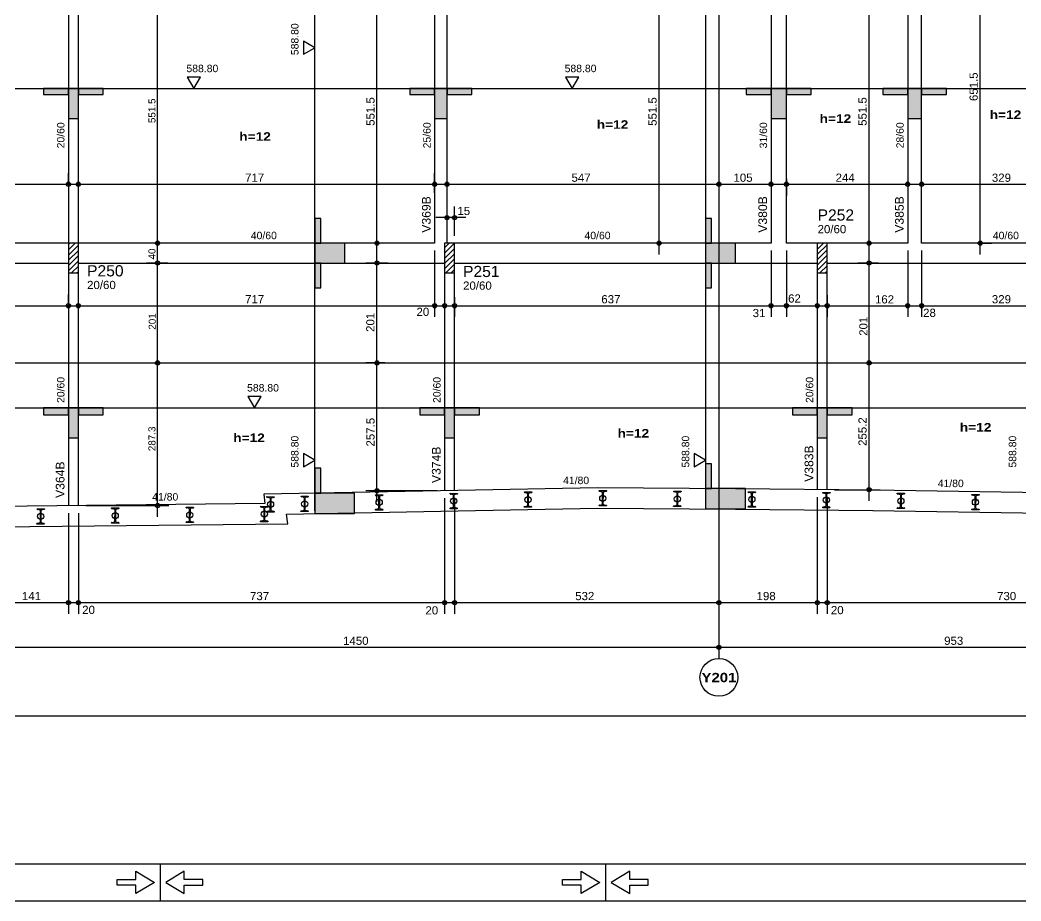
# Model space of a CAD drawing. Extents: x 0 to 13080, y 0 to 6750.
# Drawn here: x 2189 to 4204, y 0 to 1773 of the extents above; entities that cross this region are included whole.
import ezdxf

# ---------------------------------------------------------------- set-up
doc = ezdxf.new("R2010")
doc.units = 0
doc.header["$MEASUREMENT"] = 0
doc.linetypes.add('ESTILO_TQS_0007', pattern=[2.1, 1.5, -0.2, 0.2, -0.2])
for name, color, linetype in [('MTH-179', 1, 'CONTINUOUS'), ('MTH-202', 1, 'CONTINUOUS'), ('MTH-224', 4, 'CONTINUOUS'), ('MTH-230', 1, 'CONTINUOUS'), ('MTH-231', 1, 'CONTINUOUS'), ('MTH-COTAS7', 31, 'CONTINUOUS'), ('MTH-DIM-PILAR', 3, 'CONTINUOUS'), ('MTH-DIM-VIGA', 3, 'CONTINUOUS'), ('MTH-EIXO-214', 4, 'CONTINUOUS'), ('MTH-FACE-VIGA', 7, 'CONTINUOUS'), ('MTH-HACHURA-PILAR', 1, 'CONTINUOUS'), ('MTH-LINHA-CORTE', 5, 'CONTINUOUS'), ('MTH-LINHA-SEÇÃO', 16, 'CONTINUOUS'), ('MTH-MARGEM', 5, 'CONTINUOUS'), ('MTH-PILAR-MORRE', 5, 'CONTINUOUS'), ('MTH-SIMB_COTA', 3, 'CONTINUOUS'), ('MTH-SOMBRA21', 150, 'CONTINUOUS'), ('MTH-TIT1-VIGA', 5, 'CONTINUOUS'), ('MTH-TXT', 4, 'CONTINUOUS'), ('MTH-TXT-NEGRITO', 5, 'CONTINUOUS')]:
    doc.layers.add(name, color=color, linetype=linetype)
doc.styles.add('TQS_ARIAL', font='arial.ttf')
doc.styles.add('TQS_ARIAL_BLACK', font='ariblk.ttf')

msp = doc.modelspace()

# ---------------------------------------------------------------- linework, layer by layer
at = {"layer": 'MTH-179', "linetype": 'Continuous'}
for p, q in [((2471.25, 75), (2471.25, 0)), ((3367.5, 75), (3367.5, 0)), ((0, 0), (13080, 0))]:
    msp.add_line(p, q, dxfattribs=at)
for points in [[(2459.998901, 37.5), (2422.498901, 15), (2422.498901, 31.875), (2384.998901, 31.875), (2384.998901, 43.125), (2422.498901, 43.125), (2422.498901, 60), (2459.998901, 37.5)], [(2482.498901, 37.5), (2519.998901, 15), (2519.998901, 31.875), (2557.498901, 31.875), (2557.498901, 43.125), (2519.998901, 43.125), (2519.998901, 60), (2482.498901, 37.5)], [(3356.248901, 37.5), (3318.748901, 15), (3318.748901, 31.875), (3281.248901, 31.875), (3281.248901, 43.125), (3318.748901, 43.125), (3318.748901, 60), (3356.248901, 37.5)], [(3378.748901, 37.5), (3416.248901, 15), (3416.248901, 31.875), (3453.748901, 31.875), (3453.748901, 43.125), (3416.248901, 43.125), (3416.248901, 60), (3378.748901, 37.5)]]:
    msp.add_lwpolyline(points, dxfattribs=at)
at = {"layer": 'MTH-224', "linetype": 'Continuous'}
for points in [[(2759.816299, 1704.515925), (2782.764004, 1717.76543), (2759.816299, 1731.013617), (2759.816299, 1704.515925)], [(2526.003909, 1658.422405), (2539.253414, 1635.4747), (2552.501601, 1658.422405), (2526.003909, 1658.422405)], [(3287.119979, 1658.422405), (3300.369484, 1635.4747), (3313.617671, 1658.422405), (3287.119979, 1658.422405)], [(2648.014511, 1015.531695), (2661.264016, 992.58399), (2674.512202, 1015.531695), (2648.014511, 1015.531695)], [(2759.816299, 874.277653), (2782.764004, 887.527158), (2759.816299, 900.775344), (2759.816299, 874.277653)], [(3546.146077, 874.277653), (3569.093782, 887.527158), (3546.146077, 900.775344), (3546.146077, 874.277653)]]:
    msp.add_lwpolyline(points, dxfattribs=at)
at = {"layer": 'MTH-230', "linetype": 'Continuous'}
msp.add_circle((3595.777243, 450.1738), 38, dxfattribs=at)
at = {"layer": 'MTH-231', "linetype": 'Continuous'}
for p, q in [((3354.896793, 825.395413), (3354.902248, 826.330481)), ((3354.902248, 826.330481), (3369.583598, 826.244824)), ((3369.583598, 826.244824), (3369.578143, 825.309756)), ((2686.295509, 813.054213), (2686.300964, 813.989281)), ((2686.300964, 813.989281), (2700.982314, 813.903624)), ((2692.5373, 810.943055), (2686.889953, 812.296006)), ((2692.9948, 786.712853), (2693.131744, 810.184847)), ((2694.107608, 810.179154), (2693.970671, 786.708585)), ((2700.373608, 812.217337), (2694.710859, 810.930373)), ((2700.982314, 813.903624), (2700.976859, 812.968556)), ((2754.811207, 814.062619), (2754.816662, 814.997687)), ((2754.816662, 814.997687), (2769.498012, 814.91203)), ((2761.052998, 811.951461), (2755.405651, 813.304412)), ((2761.510498, 787.721259), (2761.647442, 811.193253)), ((2762.623306, 811.18756), (2762.486369, 787.716991)), ((2768.889306, 813.225743), (2763.226557, 811.938779)), ((2769.498012, 814.91203), (2769.492557, 813.976962)), ((2904.852304, 816.970291), (2904.857759, 817.905359)), ((2904.857759, 817.905359), (2919.539109, 817.819702)), ((2911.094095, 814.859133), (2905.446748, 816.212084)), ((2911.551595, 790.628931), (2911.688539, 814.100925)), ((2912.664403, 814.095232), (2912.527466, 790.624663)), ((2918.930403, 816.133415), (2913.267654, 814.846451)), ((2919.539109, 817.819702), (2919.533654, 816.884634)), ((3054.859841, 819.743955), (3054.865296, 820.679023)), ((3054.865296, 820.679023), (3069.546646, 820.593366)), ((3061.101632, 817.632797), (3055.454285, 818.985748)), ((3061.559132, 793.402595), (3061.696076, 816.874589)), ((3062.67194, 816.868896), (3062.535003, 793.398327)), ((3068.93794, 818.907079), (3063.275191, 817.620115)), ((3069.546646, 820.593366), (3069.541191, 819.658298)), ((3204.407455, 822.704629), (3204.41291, 823.639697)), ((3204.41291, 823.639697), (3219.09426, 823.55404)), ((3210.649246, 820.593471), (3205.001899, 821.946422)), ((3211.106746, 796.363269), (3211.24369, 819.835263)), ((3212.219554, 819.82957), (3212.082617, 796.359001)), ((3218.485554, 821.867753), (3212.822805, 820.580789)), ((3219.09426, 823.55404), (3219.088805, 822.618972)), ((3361.138584, 823.284255), (3355.491237, 824.637206)), ((3361.596084, 799.054053), (3361.733028, 822.526047)), ((3362.708892, 822.520354), (3362.571955, 799.049785)), ((3368.974892, 824.558537), (3363.312143, 823.271573)), ((3504.892117, 824.146301), (3504.897572, 825.081369)), ((3504.897572, 825.081369), (3519.578922, 824.995712)), ((3511.133908, 822.035143), (3505.486561, 823.388094)), ((3511.591408, 797.804941), (3511.728352, 821.276935)), ((3512.704216, 821.271242), (3512.567279, 797.800673)), ((3518.970216, 823.309425), (3513.307467, 822.022461)), ((3519.578922, 824.995712), (3519.573467, 824.060644)), ((3654.887441, 822.89719), (3654.892896, 823.832258)), ((3654.892896, 823.832258), (3669.574246, 823.746601)), ((3661.129232, 820.786032), (3655.481885, 822.138983)), ((3661.586732, 796.55583), (3661.723676, 820.027824)), ((3662.69954, 820.022131), (3662.562603, 796.551562)), ((3668.96554, 822.060314), (3663.302791, 820.77335)), ((3669.574246, 823.746601), (3669.568791, 822.811533)), ((3804.882765, 821.648079), (3804.88822, 822.583147)), ((3804.88822, 822.583147), (3819.56957, 822.49749)), ((3811.124556, 819.536921), (3805.477209, 820.889872)), ((3811.582056, 795.306719), (3811.719, 818.778713)), ((3812.694864, 818.77302), (3812.557927, 795.302451)), ((3818.960864, 820.811203), (3813.298115, 819.524239)), ((3819.56957, 822.49749), (3819.564115, 821.562422)), ((3954.875525, 819.947673), (3954.88098, 820.882741)), ((3954.88098, 820.882741), (3969.56233, 820.797084)), ((3961.117316, 817.836515), (3955.469969, 819.189466)), ((3961.574816, 793.606313), (3961.71176, 817.078307)), ((3962.687624, 817.072614), (3962.550687, 793.602045)), ((3968.953624, 819.110797), (3963.290875, 817.823833)), ((3969.56233, 820.797084), (3969.556875, 819.862016)), ((4104.863974, 817.488521), (4104.869429, 818.423589)), ((4104.869429, 818.423589), (4119.550779, 818.337932)), ((4111.105765, 815.377363), (4105.458418, 816.730314)), ((4111.563265, 791.147161), (4111.700209, 814.619155)), ((4112.676073, 814.613462), (4112.539136, 791.142893)), ((4118.942073, 816.651645), (4113.279324, 815.364681)), ((4119.550779, 818.337932), (4119.545324, 817.402864)), ((2223.638683, 788.794902), (2223.644138, 789.72997)), ((2223.644138, 789.72997), (2238.325488, 789.644313)), ((2229.880474, 786.683744), (2224.233127, 788.036695)), ((2230.337974, 762.453542), (2230.474918, 785.925536)), ((2231.450782, 785.919843), (2231.313845, 762.449274)), ((2237.716782, 787.958026), (2232.054033, 786.671062)), ((2238.325488, 789.644313), (2238.320033, 788.709245)), ((2373.663012, 790.361497), (2373.668467, 791.296565)), ((2373.668467, 791.296565), (2388.349817, 791.210908)), ((2379.904803, 788.250339), (2374.257456, 789.60329)), ((2380.362303, 764.020137), (2380.499247, 787.492131)), ((2381.475111, 787.486438), (2381.338174, 764.015869)), ((2387.741111, 789.524621), (2382.078362, 788.237657)), ((2388.349817, 791.210908), (2388.344362, 790.27584)), ((2523.659806, 791.928227), (2523.665261, 792.863295)), ((2523.665261, 792.863295), (2538.346611, 792.777638)), ((2529.901597, 789.817069), (2524.25425, 791.17002)), ((2530.359097, 765.586867), (2530.496041, 789.058861)), ((2531.471905, 789.053168), (2531.334968, 765.582599)), ((2537.737905, 791.091351), (2532.075156, 789.804387)), ((2538.346611, 792.777638), (2538.341156, 791.84257)), ((2673.735726, 793.615339), (2673.741181, 794.550407)), ((2673.741181, 794.550407), (2688.422531, 794.46475)), ((2679.977517, 791.504181), (2674.33017, 792.857132)), ((2680.435017, 767.273979), (2680.571961, 790.745973)), ((2681.547825, 790.74028), (2681.410888, 767.269711)), ((2687.813825, 792.778463), (2682.151076, 791.491499)), ((2686.728808, 784.676096), (2692.391557, 785.96306)), ((2688.422531, 794.46475), (2688.417076, 793.529682)), ((2694.565116, 785.950378), (2700.212462, 784.597427)), ((2755.244506, 785.684502), (2760.907255, 786.971466)), ((2763.080814, 786.958784), (2768.72816, 785.605833)), ((2904.676896, 786.905887), (2904.682352, 787.840955)), ((2919.358246, 786.82023), (2904.676896, 786.905887)), ((2905.285603, 788.592174), (2910.948352, 789.879138)), ((2913.121911, 789.866456), (2918.769257, 788.513505)), ((2919.363702, 787.755298), (2919.358246, 786.82023)), ((3054.684433, 789.679551), (3054.689889, 790.614619)), ((3069.365783, 789.593894), (3054.684433, 789.679551)), ((3055.29314, 791.365838), (3060.955889, 792.652802)), ((3063.129448, 792.64012), (3068.776794, 791.287169)), ((3069.371239, 790.528962), (3069.365783, 789.593894)), ((3204.232047, 792.640225), (3204.237503, 793.575293)), ((3218.913397, 792.554568), (3204.232047, 792.640225)), ((3204.840754, 794.326512), (3210.503503, 795.613476)), ((3212.677062, 795.600794), (3218.324408, 794.247843)), ((3218.918853, 793.489636), (3218.913397, 792.554568)), ((3354.721385, 795.331009), (3354.726841, 796.266077)), ((3369.402735, 795.245352), (3354.721385, 795.331009)), ((3355.330092, 797.017296), (3360.992841, 798.30426)), ((3363.1664, 798.291578), (3368.813746, 796.938627)), ((3369.408191, 796.18042), (3369.402735, 795.245352)), ((3504.716709, 794.081897), (3504.722165, 795.016965)), ((3519.398059, 793.99624), (3504.716709, 794.081897)), ((3505.325416, 795.768184), (3510.988165, 797.055148)), ((3513.161724, 797.042466), (3518.80907, 795.689515)), ((3519.403515, 794.931308), (3519.398059, 793.99624)), ((3654.712033, 792.832786), (3654.717489, 793.767854)), ((3669.393383, 792.747129), (3654.712033, 792.832786)), ((3655.32074, 794.519073), (3660.983489, 795.806037)), ((3663.157048, 795.793355), (3668.804394, 794.440404)), ((3669.398839, 793.682197), (3669.393383, 792.747129)), ((3804.707357, 791.583675), (3804.712813, 792.518743)), ((3819.388707, 791.498018), (3804.707357, 791.583675)), ((3805.316064, 793.269962), (3810.978813, 794.556926)), ((3813.152372, 794.544244), (3818.799718, 793.191293)), ((3819.394163, 792.433086), (3819.388707, 791.498018)), ((3954.700117, 789.883269), (3954.705573, 790.818337)), ((3969.381467, 789.797612), (3954.700117, 789.883269)), ((3955.308824, 791.569556), (3960.971573, 792.85652)), ((3963.145132, 792.843838), (3968.792478, 791.490887)), ((3969.386923, 790.73268), (3969.381467, 789.797612)), ((4104.688566, 787.424117), (4104.694022, 788.359185)), ((4119.369916, 787.33846), (4104.688566, 787.424117)), ((4105.297273, 789.110404), (4110.960022, 790.397368)), ((4113.133581, 790.384686), (4118.780927, 789.031735)), ((4119.375372, 788.273528), (4119.369916, 787.33846)), ((2674.169025, 765.237222), (2679.831774, 766.524186)), ((2682.005333, 766.511504), (2687.652679, 765.158553)), ((2686.120101, 782.989809), (2686.125557, 783.924877)), ((2700.801451, 782.904152), (2686.120101, 782.989809)), ((2700.806907, 783.83922), (2700.801451, 782.904152)), ((2754.635799, 783.998215), (2754.641255, 784.933283)), ((2769.317149, 783.912558), (2754.635799, 783.998215)), ((2769.322605, 784.847626), (2769.317149, 783.912558)), ((2223.463275, 758.730498), (2223.468731, 759.665566)), ((2238.144625, 758.644841), (2223.463275, 758.730498)), ((2224.071982, 760.416785), (2229.734731, 761.703749)), ((2231.90829, 761.691067), (2237.555636, 760.338116)), ((2238.150081, 759.579909), (2238.144625, 758.644841)), ((2373.487604, 760.297093), (2373.49306, 761.232161)), ((2388.168954, 760.211436), (2373.487604, 760.297093)), ((2374.096311, 761.98338), (2379.75906, 763.270344)), ((2381.932619, 763.257662), (2387.579965, 761.904711)), ((2388.17441, 761.146504), (2388.168954, 760.211436)), ((2523.484398, 761.863823), (2523.489854, 762.798891)), ((2538.165748, 761.778166), (2523.484398, 761.863823)), ((2524.093105, 763.55011), (2529.755854, 764.837074)), ((2531.929413, 764.824392), (2537.576759, 763.471441)), ((2538.171204, 762.713234), (2538.165748, 761.778166)), ((2673.560318, 763.550935), (2673.565774, 764.486003)), ((2688.241668, 763.465278), (2673.560318, 763.550935)), ((2688.247124, 764.400346), (2688.241668, 763.465278))]:
    msp.add_line(p, q, dxfattribs=at)
for centre in [(2912.108003, 802.362794), (3062.11554, 805.136458), (3211.663154, 808.097132), (3362.152492, 810.787916), (3512.147816, 809.538804), (3662.14314, 808.289693), (3812.138464, 807.040582), (3962.131224, 805.340176), (4112.119673, 802.881024), (2693.551208, 798.446716), (2762.066906, 799.455122), (2230.894382, 774.187405), (2380.918711, 775.754), (2530.915505, 777.32073), (2680.991425, 779.007842)]:
    msp.add_circle(centre, 6.2, dxfattribs=at)
for centre, radius, start, end in [((2687.070518, 813.0497), 0.775021, 179.666352, 256.527493), ((2692.356736, 810.18936), 0.775021, 359.666352, 76.527493), ((2694.882617, 810.174624), 0.775021, 102.803943, 179.665084), ((2700.201851, 812.973087), 0.775021, 282.803943, 359.665084), ((2755.586216, 814.058106), 0.775021, 179.666352, 256.527493), ((2760.872434, 811.197766), 0.775021, 359.666352, 76.527493), ((2763.398315, 811.18303), 0.775021, 102.803943, 179.665084), ((2768.717549, 813.981493), 0.775021, 282.803943, 359.665084), ((2905.627313, 816.965778), 0.775021, 179.666352, 256.527493), ((2910.913531, 814.105438), 0.775021, 359.666352, 76.527493), ((2913.439412, 814.090702), 0.775021, 102.803943, 179.665084), ((2918.758646, 816.889165), 0.775021, 282.803943, 359.665084), ((3055.63485, 819.739442), 0.775021, 179.666352, 256.527493), ((3060.921068, 816.879102), 0.775021, 359.666352, 76.527493), ((3063.446949, 816.864366), 0.775021, 102.803943, 179.665084), ((3068.766183, 819.662829), 0.775021, 282.803943, 359.665084), ((3205.182464, 822.700116), 0.775021, 179.666352, 256.527493), ((3210.468682, 819.839776), 0.775021, 359.666352, 76.527493), ((3212.994563, 819.82504), 0.775021, 102.803943, 179.665084), ((3218.313797, 822.623503), 0.775021, 282.803943, 359.665084), ((3355.671802, 825.3909), 0.775021, 179.666352, 256.527493), ((3360.95802, 822.53056), 0.775021, 359.666352, 76.527493), ((3363.483901, 822.515824), 0.775021, 102.803943, 179.665084), ((3368.803135, 825.314287), 0.775021, 282.803943, 359.665084), ((3505.667126, 824.141788), 0.775021, 179.666352, 256.527493), ((3510.953344, 821.281448), 0.775021, 359.666352, 76.527493), ((3513.479225, 821.266712), 0.775021, 102.803943, 179.665084), ((3518.798459, 824.065175), 0.775021, 282.803943, 359.665084), ((3655.66245, 822.892677), 0.775021, 179.666352, 256.527493), ((3660.948668, 820.032337), 0.775021, 359.666352, 76.527493), ((3663.474549, 820.017601), 0.775021, 102.803943, 179.665084), ((3668.793783, 822.816064), 0.775021, 282.803943, 359.665084), ((3805.657774, 821.643566), 0.775021, 179.666352, 256.527493), ((3810.943992, 818.783226), 0.775021, 359.666352, 76.527493), ((3813.469873, 818.76849), 0.775021, 102.803943, 179.665084), ((3818.789107, 821.566953), 0.775021, 282.803943, 359.665084), ((3955.650534, 819.94316), 0.775021, 179.666352, 256.527493), ((3960.936752, 817.08282), 0.775021, 359.666352, 76.527493), ((3963.462633, 817.068084), 0.775021, 102.803943, 179.665084), ((3968.781867, 819.866547), 0.775021, 282.803943, 359.665084), ((4105.638983, 817.484008), 0.775021, 179.666352, 256.527493), ((4110.925201, 814.623668), 0.775021, 359.666352, 76.527493), ((4113.451082, 814.608932), 0.775021, 102.803943, 179.665084), ((4118.770316, 817.407395), 0.775021, 282.803943, 359.665084), ((2224.413692, 788.790389), 0.775021, 179.666352, 256.527493), ((2229.69991, 785.930049), 0.775021, 359.666352, 76.527493), ((2232.225791, 785.915313), 0.775021, 102.803943, 179.665084), ((2237.545025, 788.713776), 0.775021, 282.803943, 359.665084), ((2374.438021, 790.356984), 0.775021, 179.666352, 256.527493), ((2379.724239, 787.496644), 0.775021, 359.666352, 76.527493), ((2382.25012, 787.481908), 0.775021, 102.803943, 179.665084), ((2387.569354, 790.280371), 0.775021, 282.803943, 359.665084), ((2524.434815, 791.923714), 0.775021, 179.666352, 256.527493), ((2529.721033, 789.063374), 0.775021, 359.666352, 76.527493), ((2532.246914, 789.048638), 0.775021, 102.803943, 179.665084), ((2537.566148, 791.847101), 0.775021, 282.803943, 359.665084), ((2674.510735, 793.610826), 0.775021, 179.666352, 256.527493), ((2679.796953, 790.750486), 0.775021, 359.666352, 76.527493), ((2682.322834, 790.73575), 0.775021, 102.803943, 179.665084), ((2687.642068, 793.534213), 0.775021, 282.803943, 359.665084), ((2692.219798, 786.718813), 0.775025, 282.804082, 359.770246), ((2694.74568, 786.704072), 0.775021, 179.666352, 256.527493), ((2755.416264, 784.928752), 0.775021, 102.803943, 179.665084), ((2760.735496, 787.727219), 0.775025, 282.804082, 359.770246), ((2763.261378, 787.712478), 0.775021, 179.666352, 256.527493), ((2905.457361, 787.836424), 0.775021, 102.803943, 179.665084), ((2910.776593, 790.634891), 0.775025, 282.804082, 359.770246), ((2913.302475, 790.62015), 0.775021, 179.666352, 256.527493), ((2918.588694, 787.759811), 0.775021, 359.666352, 76.527493), ((3055.464898, 790.610088), 0.775021, 102.803943, 179.665084), ((3060.78413, 793.408555), 0.775025, 282.804082, 359.770246), ((3063.310012, 793.393814), 0.775021, 179.666352, 256.527493), ((3068.596231, 790.533475), 0.775021, 359.666352, 76.527493), ((3205.012512, 793.570762), 0.775021, 102.803943, 179.665084), ((3210.331744, 796.369229), 0.775025, 282.804082, 359.770246), ((3212.857626, 796.354488), 0.775021, 179.666352, 256.527493), ((3218.143845, 793.494149), 0.775021, 359.666352, 76.527493), ((3355.50185, 796.261546), 0.775021, 102.803943, 179.665084), ((3360.821082, 799.060013), 0.775025, 282.804082, 359.770246), ((3363.346964, 799.045272), 0.775021, 179.666352, 256.527493), ((3368.633183, 796.184933), 0.775021, 359.666352, 76.527493), ((3505.497174, 795.012434), 0.775021, 102.803943, 179.665084), ((3510.816406, 797.810901), 0.775025, 282.804082, 359.770246), ((3513.342288, 797.79616), 0.775021, 179.666352, 256.527493), ((3518.628507, 794.935821), 0.775021, 359.666352, 76.527493), ((3655.492498, 793.763323), 0.775021, 102.803943, 179.665084), ((3660.81173, 796.56179), 0.775025, 282.804082, 359.770246), ((3663.337612, 796.547049), 0.775021, 179.666352, 256.527493), ((3668.623831, 793.68671), 0.775021, 359.666352, 76.527493), ((3805.487822, 792.514212), 0.775021, 102.803943, 179.665084), ((3810.807054, 795.312679), 0.775025, 282.804082, 359.770246), ((3813.332936, 795.297938), 0.775021, 179.666352, 256.527493), ((3818.619155, 792.437599), 0.775021, 359.666352, 76.527493), ((3955.480582, 790.813806), 0.775021, 102.803943, 179.665084), ((3960.799814, 793.612273), 0.775025, 282.804082, 359.770246), ((3963.325696, 793.597532), 0.775021, 179.666352, 256.527493), ((3968.611915, 790.737193), 0.775021, 359.666352, 76.527493), ((4105.469031, 788.354654), 0.775021, 102.803943, 179.665084), ((4110.788263, 791.153121), 0.775025, 282.804082, 359.770246), ((4113.314145, 791.13838), 0.775021, 179.666352, 256.527493), ((4118.600364, 788.278041), 0.775021, 359.666352, 76.527493), ((2529.584095, 765.592827), 0.775025, 282.804082, 359.770246), ((2532.109977, 765.578086), 0.775021, 179.666352, 256.527493), ((2679.660015, 767.279939), 0.775025, 282.804082, 359.770246), ((2682.185897, 767.265198), 0.775021, 179.666352, 256.527493), ((2686.900566, 783.920346), 0.775021, 102.803943, 179.665084), ((2700.031899, 783.843733), 0.775021, 359.666352, 76.527493), ((2768.547597, 784.852139), 0.775021, 359.666352, 76.527493), ((2224.24374, 759.661035), 0.775021, 102.803943, 179.665084), ((2229.562972, 762.459502), 0.775025, 282.804082, 359.770246), ((2232.088854, 762.444761), 0.775021, 179.666352, 256.527493), ((2237.375073, 759.584422), 0.775021, 359.666352, 76.527493), ((2374.268069, 761.22763), 0.775021, 102.803943, 179.665084), ((2379.587301, 764.026097), 0.775025, 282.804082, 359.770246), ((2382.113183, 764.011356), 0.775021, 179.666352, 256.527493), ((2387.399402, 761.151017), 0.775021, 359.666352, 76.527493), ((2524.264863, 762.79436), 0.775021, 102.803943, 179.665084), ((2537.396196, 762.717747), 0.775021, 359.666352, 76.527493), ((2674.340783, 764.481472), 0.775021, 102.803943, 179.665084), ((2687.472116, 764.404859), 0.775021, 359.666352, 76.527493)]:
    msp.add_arc(centre, radius, start, end, dxfattribs=at)
at = {"layer": 'MTH-COTAS7', "linetype": 'Continuous'}
for p, q in [((4121.7165, 1301.732064), (4121.7165, 1998.232064)), ((2466.151548, 1301.732026), (2466.151548, 1898.232026)), ((2907.742914, 1301.732064), (2907.742914, 1898.232063)), ((3475.485509, 1301.732064), (3475.485509, 1898.232063)), ((3898.085202, 1301.732064), (3898.085202, 1898.232063)), ((2286.777913, 1439.597297), (2286.777913, 1465.357026)), ((2306.777913, 1426.829401), (2306.777913, 1465.357026)), ((3023.777243, 1425.334264), (3023.777243, 1465.357026)), ((3048.777243, 1451.508891), (3048.777243, 1465.357026)), ((3731.772715, 1454.017339), (3731.772715, 1420.357026)), ((4003.776437, 1440.517414), (4003.776437, 1465.357026)), ((1776.277913, 1442.857026), (2309.277913, 1442.857026)), ((2284.277913, 1442.857026), (3046.277243, 1442.857026)), ((3026.277243, 1442.857026), (3618.277243, 1442.857026)), ((3573.277243, 1442.857026), (3723.272715, 1442.857026)), ((3595.777243, 1434.27786), (3595.777243, 1420.357026)), ((3595.777243, 1434.27786), (3595.777243, 1420.357026)), ((3709.272715, 1442.857026), (3998.276437, 1442.857026)), ((3975.776437, 1450.25747), (3975.776437, 1420.357026)), ((3981.276437, 1442.857026), (4355.278005, 1442.857026)), ((3700.772715, 1429.492532), (3700.772715, 1420.357026)), ((3048.777243, 1363.633777), (3048.777243, 1398.247309)), ((3063.777913, 1339.232026), (3063.777913, 1398.247309)), ((3086.277913, 1375.747309), (3026.277243, 1375.747309)), ((2466.151548, 1261.732026), (2466.151548, 1346.732026)), ((2469.322914, 1324.232026), (2443.651548, 1324.232026)), ((2469.322914, 1324.232026), (2443.651548, 1324.232026)), ((3465.542719, 1324.232064), (3452.985509, 1324.232064)), ((3906.7326, 1324.232064), (3875.585202, 1324.232064)), ((4122.389421, 1324.232064), (4144.2165, 1324.232064)), ((2466.151548, 1060.73199), (2466.151548, 1306.732026)), ((2907.742914, 1060.73199), (2907.742914, 1306.732026)), ((3023.777243, 1309.232026), (3023.777243, 1175.694178)), ((3700.772715, 1309.232026), (3700.772715, 1175.694178)), ((3700.772715, 1309.232026), (3700.772715, 1175.694178)), ((3731.772715, 1309.232026), (3731.772715, 1175.694178)), ((3731.772715, 1309.232026), (3731.772715, 1175.694178)), ((3898.085202, 1060.73199), (3898.085202, 1306.732026)), ((3975.776437, 1309.232026), (3975.776437, 1175.694178)), ((3975.776437, 1309.232026), (3975.776437, 1175.694178)), ((4003.776437, 1309.232026), (4003.776437, 1175.694178)), ((4003.776437, 1309.232026), (4003.776437, 1175.694178)), ((2481.334139, 1284.232026), (2443.651548, 1284.232026)), ((2486.758892, 1284.232026), (2443.651548, 1284.232026)), ((2929.911322, 1284.232026), (2885.242914, 1284.232026)), ((3917.034005, 1284.232026), (3875.585202, 1284.232026)), ((2286.777913, 1194.934449), (2286.777913, 1220.694178)), ((2306.777913, 1194.584972), (2306.777913, 1220.694178)), ((3023.777243, 1212.922717), (3023.777243, 1175.694178)), ((3043.777913, 1223.034125), (3043.777913, 1175.694178)), ((3063.777913, 1215.532497), (3063.777913, 1175.694178)), ((3793.777913, 1214.153957), (3793.777913, 1175.694178)), ((3813.777913, 1219.795969), (3813.777913, 1175.694178)), ((1776.277913, 1198.194178), (2309.277913, 1198.194178)), ((2284.277913, 1198.194178), (3046.277243, 1198.194178)), ((3001.277243, 1198.194178), (3066.277913, 1198.194178)), ((3041.277913, 1198.194178), (3723.272715, 1198.194178)), ((3678.272715, 1198.194178), (3754.272715, 1198.194178)), ((3709.272715, 1198.194178), (3816.277913, 1198.194178)), ((3791.277913, 1198.194178), (3998.276437, 1198.194178)), ((3953.276437, 1198.194178), (4026.276437, 1198.194178)), ((3981.276437, 1198.194178), (4355.278005, 1198.194178)), ((2466.151548, 773.479321), (2466.151548, 1105.73199)), ((2907.742914, 803.279556), (2907.742914, 1105.73199)), ((3898.085202, 805.524935), (3898.085202, 1105.73199)), ((2911.696174, 1083.23199), (2885.242914, 1083.23199)), ((2923.247631, 1083.23199), (2885.242914, 1083.23199)), ((3880.32799, 1083.23199), (3920.585202, 1083.23199)), ((3880.32799, 1083.23199), (3920.585202, 1083.23199)), ((3828.777913, 828.024935), (3920.585202, 828.024935)), ((3028.777913, 825.779556), (2885.242914, 825.779556)), ((3043.777913, 810.779556), (3043.777913, 578.1738)), ((3043.777913, 810.779556), (3043.777913, 578.1738)), ((3063.777913, 811.176273), (3063.777913, 578.1738)), ((3063.777913, 811.176273), (3063.777913, 578.1738)), ((3793.777913, 813.191488), (3793.777913, 578.1738)), ((3793.777913, 813.191488), (3793.777913, 578.1738)), ((3813.777913, 813.024935), (3813.777913, 578.1738)), ((3813.777913, 813.024935), (3813.777913, 578.1738)), ((2321.777913, 795.979321), (2488.651548, 795.979321)), ((2286.777913, 780.7704), (2286.777913, 578.1738)), ((2286.777913, 780.7704), (2286.777913, 578.1738)), ((2306.777913, 780.979276), (2306.777913, 578.1738)), ((2306.777913, 780.979276), (2306.777913, 578.1738)), ((3595.777243, 623.825422), (3595.777243, 578.1738)), ((3595.777243, 623.825422), (3595.777243, 578.1738)), ((2123.277243, 600.6738), (2309.277913, 600.6738)), ((2264.277913, 600.6738), (2329.277913, 600.6738)), ((2284.277913, 600.6738), (3066.277913, 600.6738)), ((3021.277913, 600.6738), (3086.277913, 600.6738)), ((3041.277913, 600.6738), (3618.277243, 600.6738)), ((3573.277243, 600.6738), (3816.277913, 600.6738)), ((3771.277913, 600.6738), (3836.277913, 600.6738)), ((3791.277913, 600.6738), (4566.277913, 600.6738)), ((3595.777243, 533.825422), (3595.777243, 488.1738)), ((2123.277243, 510.6738), (3618.277243, 510.6738)), ((3573.277243, 510.6738), (4571.277243, 510.6738)), ((3595.777243, 521.175084), (3595.777243, 488.1738)), ((1234.777149, 372.42067), (8851.331125, 372.42067))]:
    msp.add_line(p, q, dxfattribs=at)
at = {"layer": 'MTH-EIXO-214', "linetype": 'ESTILO_TQS_0007'}
for p, q in [((3595.777243, 6386.749862), (3595.777243, 488.1738)), ((718.67219, 1083.23199), (9031.331125, 1083.23199))]:
    msp.add_line(p, q, dxfattribs=at)
at = {"layer": 'MTH-FACE-VIGA', "linetype": 'Continuous'}
for points in [[(2286.777913, 1875.732026), (2286.777913, 1324.232026)], [(2306.777913, 1324.232026), (2306.777913, 1875.732026)], [(3023.777243, 1875.732064), (3023.777243, 1324.232026)], [(3048.777243, 1324.232026), (3048.777243, 1875.732063)], [(3700.772715, 1875.732063), (3700.772715, 1324.232026)], [(3731.772715, 1324.232026), (3731.772715, 1875.732063)], [(3975.776437, 1875.732063), (3975.776437, 1324.232026)], [(4003.776437, 1324.232026), (4003.776437, 1875.732063)], [(2286.777913, 1324.232026), (1798.777913, 1324.232026)], [(3023.777243, 1324.232026), (2306.777913, 1324.232026)], [(3700.772715, 1324.232026), (3063.777913, 1324.232026)], [(3793.777913, 1324.232026), (3731.772715, 1324.232026)], [(3975.776437, 1324.232026), (3813.777913, 1324.232026)], [(4332.778005, 1324.232026), (4003.776437, 1324.232026)], [(1798.777913, 1284.232026), (2286.777913, 1284.232026)], [(2306.777913, 1284.232026), (3043.777913, 1284.232026)], [(3063.777913, 1284.232026), (3716.272715, 1284.232026)], [(3716.272715, 1284.232026), (3793.777913, 1284.232026)], [(3813.777913, 1284.232026), (3989.776437, 1284.232026)], [(3989.776437, 1284.232026), (4346.778005, 1284.232026)], [(2286.777913, 1264.232026), (2286.777913, 795.7704)], [(2306.777913, 795.979276), (2306.777913, 1264.232026)], [(3043.777913, 1264.232026), (3043.777913, 825.779559)], [(3063.777913, 826.176273), (3063.777913, 1264.232026)], [(3793.777913, 1264.232026), (3793.777913, 828.191488)], [(3813.777913, 828.024935), (3813.777913, 1264.232026)]]:
    msp.add_lwpolyline(points, dxfattribs=at)
at = {"layer": 'MTH-HACHURA-PILAR', "linetype": 'Continuous'}
for p, q in [((2286.777913, 1310.970555), (2300.039384, 1324.232026)), ((2286.777913, 1321.577157), (2289.432783, 1324.232026)), ((2286.777913, 1300.363954), (2306.777913, 1320.363954)), ((2286.777913, 1289.757352), (2306.777913, 1309.757352)), ((3043.777913, 1304.295232), (3063.777913, 1324.232026)), ((3043.777913, 1314.901833), (3053.108106, 1324.232026)), ((3043.777913, 1293.68863), (3063.777913, 1313.68863)), ((3793.777913, 1311.833111), (3806.176828, 1324.232026)), ((3793.777913, 1322.439713), (3795.570227, 1324.232026)), ((3793.777913, 1301.22651), (3813.777913, 1321.22651)), ((3793.777913, 1290.619908), (3813.777913, 1310.619908)), ((2286.777913, 1279.15075), (2306.777913, 1299.15075)), ((3043.777913, 1283.082028), (3063.777913, 1303.082028)), ((3043.777913, 1272.475427), (3063.777913, 1292.475427)), ((3793.777913, 1280.013306), (3813.777913, 1300.013306)), ((3793.777913, 1269.406705), (3813.777913, 1289.406705)), ((2286.777913, 1268.544148), (2306.777913, 1288.544148)), ((2293.072393, 1264.232026), (2306.777913, 1277.937547)), ((3046.141115, 1264.232026), (3063.777913, 1281.868825)), ((3056.747717, 1264.232026), (3063.777913, 1271.262223)), ((3799.209837, 1264.232026), (3813.777913, 1278.800103)), ((2303.678995, 1264.232026), (2306.777913, 1267.330945)), ((3809.816439, 1264.232026), (3813.777913, 1268.193501))]:
    msp.add_line(p, q, dxfattribs=at)
at = {"layer": 'MTH-LINHA-CORTE', "linetype": 'Continuous'}
for p, q in [((3351.433312, 831.875671), (3035.298416, 825.605017)), ((3629.372192, 829.563268), (3351.588186, 831.876562)), ((3906.31037, 827.257019), (3629.372192, 829.563268)), ((4461.304791, 818.157726), (3906.354733, 827.25647)), ((3035.307374, 825.605187), (2680.172318, 819.139695)), ((2680.172318, 819.139695), (2682.290117, 799.901051)), ((2682.290117, 799.901051), (1257.277149, 785.018671)), ((3036.062643, 784.612151), (3351.824053, 790.875357)), ((3351.66918, 790.874466), (3629.030769, 788.564689)), ((3629.030769, 788.564689), (3905.968947, 786.25844)), ((3905.924574, 786.258989), (4460.632652, 777.163236)), ((2725.842504, 778.96436), (3036.053685, 784.61198)), ((2727.99878, 759.376181), (2725.842504, 778.96436)), ((1257.277149, 744.016435), (2727.99878, 759.376181))]:
    msp.add_line(p, q, dxfattribs=at)
at = {"layer": 'MTH-LINHA-SEÇÃO', "linetype": 'Continuous'}
for p, q in [((2782.764004, 785.501568), (2782.764004, 3684.714762)), ((3569.093782, 1875.732063), (3569.093782, 789.190162)), ((1085.922182, 1635.4747), (8679.052692, 1635.4747)), ((1085.922182, 992.58399), (8750.242477, 992.58399))]:
    msp.add_line(p, q, dxfattribs=at)
for points in [[(2286.777913, 1623.4747), (2286.777913, 1635.4747), (2236.777913, 1635.4747), (2236.777913, 1623.4747), (2286.777913, 1623.4747)], [(2306.777913, 1635.4747), (2286.777913, 1635.4747), (2286.777913, 1575.4747), (2306.777913, 1575.4747), (2306.777913, 1635.4747)], [(2356.777913, 1623.4747), (2356.777913, 1635.4747), (2306.777913, 1635.4747), (2306.777913, 1623.4747), (2356.777913, 1623.4747)], [(3023.777243, 1623.4747), (3023.777243, 1635.4747), (2973.777243, 1635.4747), (2973.777243, 1623.4747), (3023.777243, 1623.4747)], [(3048.777243, 1635.4747), (3023.777243, 1635.4747), (3023.777243, 1575.4747), (3048.777243, 1575.4747), (3048.777243, 1635.4747)], [(3098.777243, 1623.4747), (3098.777243, 1635.4747), (3048.777243, 1635.4747), (3048.777243, 1623.4747), (3098.777243, 1623.4747)], [(3700.772715, 1623.4747), (3700.772715, 1635.4747), (3650.772715, 1635.4747), (3650.772715, 1623.4747), (3700.772715, 1623.4747)], [(3731.772715, 1635.4747), (3700.772715, 1635.4747), (3700.772715, 1575.4747), (3731.772715, 1575.4747), (3731.772715, 1635.4747)], [(3781.772715, 1623.4747), (3781.772715, 1635.4747), (3731.772715, 1635.4747), (3731.772715, 1623.4747), (3781.772715, 1623.4747)], [(3975.776437, 1623.4747), (3975.776437, 1635.4747), (3925.776437, 1635.4747), (3925.776437, 1623.4747), (3975.776437, 1623.4747)], [(4003.776437, 1635.4747), (3975.776437, 1635.4747), (3975.776437, 1575.4747), (4003.776437, 1575.4747), (4003.776437, 1635.4747)], [(4053.776437, 1623.4747), (4053.776437, 1635.4747), (4003.776437, 1635.4747), (4003.776437, 1623.4747), (4053.776437, 1623.4747)], [(2794.764004, 1374.232064), (2782.764004, 1374.232064), (2782.764004, 1324.232064), (2794.764004, 1324.232064), (2794.764004, 1374.232064)], [(3581.093782, 1374.232064), (3569.093782, 1374.232064), (3569.093782, 1324.232064), (3581.093782, 1324.232064), (3581.093782, 1374.232064)], [(2782.764004, 1324.232064), (2782.764004, 1284.232026), (2842.764004, 1284.232026), (2842.764004, 1324.232064), (2782.764004, 1324.232064)], [(3569.093782, 1324.232064), (3569.093782, 1284.232026), (3629.093782, 1284.232026), (3629.093782, 1324.232064), (3569.093782, 1324.232064)], [(2794.764004, 1284.232026), (2782.764004, 1284.232026), (2782.764004, 1234.232026), (2794.764004, 1234.232026), (2794.764004, 1284.232026)], [(3581.093782, 1284.232026), (3569.093782, 1284.232026), (3569.093782, 1234.232026), (3581.093782, 1234.232026), (3581.093782, 1284.232026)], [(2286.777913, 992.584026), (2236.777913, 992.584026), (2236.777913, 978.584026), (2286.777913, 978.584026), (2286.777913, 992.584026)], [(2306.777913, 992.584026), (2286.777913, 992.584026), (2286.777913, 932.584026), (2306.777913, 932.584026), (2306.777913, 992.584026)], [(2356.777913, 992.584026), (2306.777913, 992.584026), (2306.777913, 978.584026), (2356.777913, 978.584026), (2356.777913, 992.584026)], [(3043.777913, 992.584026), (2993.777913, 992.584026), (2993.777913, 978.584026), (3043.777913, 978.584026), (3043.777913, 992.584026)], [(3063.777913, 992.584026), (3043.777913, 992.584026), (3043.777913, 932.584026), (3063.777913, 932.584026), (3063.777913, 992.584026)], [(3113.777913, 992.584026), (3063.777913, 992.584026), (3063.777913, 978.584026), (3113.777913, 978.584026), (3113.777913, 992.584026)], [(3793.777913, 992.584026), (3743.777913, 992.584026), (3743.777913, 978.584026), (3793.777913, 978.584026), (3793.777913, 992.584026)], [(3813.777913, 992.584026), (3793.777913, 992.584026), (3793.777913, 932.584026), (3813.777913, 932.584026), (3813.777913, 992.584026)], [(3863.777913, 992.584026), (3813.777913, 992.584026), (3813.777913, 978.584026), (3863.777913, 978.584026), (3863.777913, 992.584026)], [(2794.764004, 871.007474), (2782.764004, 871.007474), (2782.764004, 821.007474), (2794.764004, 821.007474), (2794.764004, 871.007474)], [(3581.093782, 880.190162), (3569.093782, 880.190162), (3569.093782, 830.190162), (3581.093782, 830.190162), (3581.093782, 880.190162)], [(3649.093782, 830.190162), (3569.093782, 830.190162), (3569.093782, 789.190162), (3649.093782, 789.190162), (3649.093782, 830.190162)], [(2862.764004, 821.007474), (2782.764004, 821.007474), (2782.764004, 780.007474), (2862.764004, 780.007474), (2862.764004, 821.007474)]]:
    msp.add_lwpolyline(points, dxfattribs=at)
at = {"layer": 'MTH-MARGEM', "linetype": 'Continuous'}
msp.add_line((262.5, 75), (13005, 75), dxfattribs=at)
at = {"layer": 'MTH-PILAR-MORRE', "linetype": 'Continuous'}
for points in [[(2286.777913, 1264.232026), (2306.777913, 1264.232026), (2306.777913, 1324.232026), (2286.777913, 1324.232026), (2286.777913, 1264.232026)], [(3043.777913, 1264.232026), (3063.777913, 1264.232026), (3063.777913, 1324.232026), (3043.777913, 1324.232026), (3043.777913, 1264.232026)], [(3793.777913, 1264.232026), (3813.777913, 1264.232026), (3813.777913, 1324.232026), (3793.777913, 1324.232026), (3793.777913, 1264.232026)]]:
    msp.add_lwpolyline(points, dxfattribs=at)
at = {"layer": 'MTH-SIMB_COTA', "linetype": 'Continuous'}
for centre, radius in [((2286.777913, 1442.857026), 4.200001), ((2286.777913, 1442.857026), 2.1), ((2306.777913, 1442.857026), 4.200001), ((2306.777913, 1442.857026), 2.1), ((3023.777243, 1442.857026), 4.200001), ((3023.777243, 1442.857026), 2.1), ((3048.777243, 1442.857026), 4.200001), ((3048.777243, 1442.857026), 2.1), ((3595.777243, 1442.857026), 4.200001), ((3595.777243, 1442.857026), 4.200001), ((3595.777243, 1442.857026), 2.1), ((3595.777243, 1442.857026), 2.1), ((3700.772715, 1442.857026), 4.200001), ((3700.772715, 1442.857026), 2.1), ((3731.772715, 1442.857026), 4.200001), ((3731.772715, 1442.857026), 2.1), ((3975.776437, 1442.857026), 4.200001), ((3975.776437, 1442.857026), 2.1), ((4003.776437, 1442.857026), 4.200001), ((4003.776437, 1442.857026), 2.1), ((3048.777243, 1375.747309), 4.200001), ((3048.777243, 1375.747309), 2.1), ((3063.777913, 1375.747309), 4.200001), ((3063.777913, 1375.747309), 2.1), ((2466.151548, 1324.232026), 4.200001), ((2466.151548, 1324.232026), 4.200001), ((2466.151548, 1324.232026), 2.1), ((2466.151548, 1324.232026), 2.1), ((2907.742914, 1324.232064), 4.200001), ((2907.742914, 1324.232064), 2.1), ((3475.485509, 1324.232064), 4.200001), ((3475.485509, 1324.232064), 2.1), ((3898.085202, 1324.232064), 4.200001), ((3898.085202, 1324.232064), 2.1), ((4121.7165, 1324.232064), 4.200001), ((4121.7165, 1324.232064), 2.1), ((2466.151548, 1284.232026), 4.200001), ((2466.151548, 1284.232026), 4.200001), ((2466.151548, 1284.232026), 2.1), ((2466.151548, 1284.232026), 2.1), ((2907.742914, 1284.232026), 4.200001), ((2907.742914, 1284.232026), 2.1), ((3898.085202, 1284.232026), 4.200001), ((3898.085202, 1284.232026), 2.1), ((2286.777913, 1198.194178), 4.200001), ((2286.777913, 1198.194178), 2.1), ((2306.777913, 1198.194178), 4.200001), ((2306.777913, 1198.194178), 2.1), ((3023.777243, 1198.194178), 4.200001), ((3023.777243, 1198.194178), 4.200001), ((3023.777243, 1198.194178), 2.1), ((3023.777243, 1198.194178), 2.1), ((3043.777913, 1198.194178), 4.200001), ((3043.777913, 1198.194178), 2.1), ((3063.777913, 1198.194178), 4.200001), ((3063.777913, 1198.194178), 2.1), ((3700.772715, 1198.194178), 4.200001), ((3700.772715, 1198.194178), 4.200001), ((3700.772715, 1198.194178), 2.1), ((3700.772715, 1198.194178), 2.1), ((3731.772715, 1198.194178), 4.200001), ((3731.772715, 1198.194178), 4.200001), ((3731.772715, 1198.194178), 2.1), ((3731.772715, 1198.194178), 2.1), ((3793.777913, 1198.194178), 4.200001), ((3793.777913, 1198.194178), 2.1), ((3813.777913, 1198.194178), 4.200001), ((3813.777913, 1198.194178), 2.1), ((3975.776437, 1198.194178), 4.200001), ((3975.776437, 1198.194178), 4.200001), ((3975.776437, 1198.194178), 2.1), ((3975.776437, 1198.194178), 2.1), ((4003.776437, 1198.194178), 4.200001), ((4003.776437, 1198.194178), 4.200001), ((4003.776437, 1198.194178), 2.1), ((4003.776437, 1198.194178), 2.1), ((2466.151548, 1083.23199), 4.200001), ((2466.151548, 1083.23199), 4.200001), ((2466.151548, 1083.23199), 2.1), ((2466.151548, 1083.23199), 2.1), ((2907.742914, 1083.23199), 4.200001), ((2907.742914, 1083.23199), 4.200001), ((2907.742914, 1083.23199), 2.1), ((2907.742914, 1083.23199), 2.1), ((3898.085202, 1083.23199), 4.200001), ((3898.085202, 1083.23199), 4.200001), ((3898.085202, 1083.23199), 2.1), ((3898.085202, 1083.23199), 2.1), ((2907.742914, 825.779556), 4.200001), ((2907.742914, 825.779556), 2.1), ((3898.085202, 828.024935), 4.200001), ((3898.085202, 828.024935), 2.1), ((2466.151548, 795.979321), 4.200001), ((2466.151548, 795.979321), 2.1), ((2286.777913, 600.6738), 4.200001), ((2286.777913, 600.6738), 4.200001), ((2306.777913, 600.6738), 4.200001), ((2306.777913, 600.6738), 4.200001), ((3043.777913, 600.6738), 4.200001), ((3043.777913, 600.6738), 4.200001), ((3063.777913, 600.6738), 4.200001), ((3063.777913, 600.6738), 4.200001), ((3595.777243, 600.6738), 4.200001), ((3595.777243, 600.6738), 4.200001), ((3793.777913, 600.6738), 4.200001), ((3793.777913, 600.6738), 4.200001), ((3813.777913, 600.6738), 4.200001), ((3813.777913, 600.6738), 4.200001), ((2286.777913, 600.6738), 2.1), ((2286.777913, 600.6738), 2.1), ((2306.777913, 600.6738), 2.1), ((2306.777913, 600.6738), 2.1), ((3043.777913, 600.6738), 2.1), ((3043.777913, 600.6738), 2.1), ((3063.777913, 600.6738), 2.1), ((3063.777913, 600.6738), 2.1), ((3595.777243, 600.6738), 2.1), ((3595.777243, 600.6738), 2.1), ((3793.777913, 600.6738), 2.1), ((3793.777913, 600.6738), 2.1), ((3813.777913, 600.6738), 2.1), ((3813.777913, 600.6738), 2.1), ((3595.777243, 510.6738), 4.200001), ((3595.777243, 510.6738), 4.200001), ((3595.777243, 510.6738), 2.1), ((3595.777243, 510.6738), 2.1)]:
    msp.add_circle(centre, radius, dxfattribs=at)
at = {"layer": 'MTH-SOMBRA21', "linetype": 'Continuous'}
for points in [[(2286.777913, 1623.4747), (2286.777913, 1635.4747), (2236.777913, 1635.4747)], [(2286.777913, 1623.4747), (2236.777913, 1635.4747), (2236.777913, 1623.4747)], [(2306.777913, 1635.4747), (2286.777913, 1635.4747), (2286.777913, 1575.4747)], [(2306.777913, 1635.4747), (2286.777913, 1575.4747), (2306.777913, 1575.4747)], [(2356.777913, 1623.4747), (2356.777913, 1635.4747), (2306.777913, 1635.4747)], [(2356.777913, 1623.4747), (2306.777913, 1635.4747), (2306.777913, 1623.4747)], [(2306.777913, 1635.4747), (2306.777913, 1575.4747), (2306.777913, 1635.4747)], [(3023.777243, 1623.4747), (3023.777243, 1635.4747), (2973.777243, 1635.4747)], [(3023.777243, 1623.4747), (2973.777243, 1635.4747), (2973.777243, 1623.4747)], [(3048.777243, 1635.4747), (3023.777243, 1635.4747), (3023.777243, 1575.4747)], [(3048.777243, 1635.4747), (3023.777243, 1575.4747), (3048.777243, 1575.4747)], [(3098.777243, 1623.4747), (3098.777243, 1635.4747), (3048.777243, 1635.4747)], [(3098.777243, 1623.4747), (3048.777243, 1635.4747), (3048.777243, 1623.4747)], [(3048.777243, 1635.4747), (3048.777243, 1575.4747), (3048.777243, 1635.4747)], [(3700.772715, 1623.4747), (3700.772715, 1635.4747), (3650.772715, 1635.4747)], [(3700.772715, 1623.4747), (3650.772715, 1635.4747), (3650.772715, 1623.4747)], [(3731.772715, 1635.4747), (3700.772715, 1635.4747), (3700.772715, 1575.4747)], [(3731.772715, 1635.4747), (3700.772715, 1575.4747), (3731.772715, 1575.4747)], [(3781.772715, 1623.4747), (3781.772715, 1635.4747), (3731.772715, 1635.4747)], [(3781.772715, 1623.4747), (3731.772715, 1635.4747), (3731.772715, 1623.4747)], [(3731.772715, 1635.4747), (3731.772715, 1575.4747), (3731.772715, 1635.4747)], [(3975.776437, 1623.4747), (3975.776437, 1635.4747), (3925.776437, 1635.4747)], [(3975.776437, 1623.4747), (3925.776437, 1635.4747), (3925.776437, 1623.4747)], [(4003.776437, 1635.4747), (3975.776437, 1635.4747), (3975.776437, 1575.4747)], [(4003.776437, 1635.4747), (3975.776437, 1575.4747), (4003.776437, 1575.4747)], [(4053.776437, 1623.4747), (4053.776437, 1635.4747), (4003.776437, 1635.4747)], [(4053.776437, 1623.4747), (4003.776437, 1635.4747), (4003.776437, 1623.4747)], [(4003.776437, 1635.4747), (4003.776437, 1575.4747), (4003.776437, 1635.4747)], [(2286.777913, 1623.4747), (2236.777913, 1623.4747), (2286.777913, 1623.4747)], [(2356.777913, 1623.4747), (2306.777913, 1623.4747), (2356.777913, 1623.4747)], [(3023.777243, 1623.4747), (2973.777243, 1623.4747), (3023.777243, 1623.4747)], [(3098.777243, 1623.4747), (3048.777243, 1623.4747), (3098.777243, 1623.4747)], [(3700.772715, 1623.4747), (3650.772715, 1623.4747), (3700.772715, 1623.4747)], [(3781.772715, 1623.4747), (3731.772715, 1623.4747), (3781.772715, 1623.4747)], [(3975.776437, 1623.4747), (3925.776437, 1623.4747), (3975.776437, 1623.4747)], [(4053.776437, 1623.4747), (4003.776437, 1623.4747), (4053.776437, 1623.4747)], [(2794.764004, 1374.232064), (2782.764004, 1374.232064), (2782.764004, 1324.232064)], [(2794.764004, 1374.232064), (2782.764004, 1324.232064), (2794.764004, 1324.232064)], [(2794.764004, 1374.232064), (2794.764004, 1324.232064), (2794.764004, 1374.232064)], [(3581.093782, 1374.232064), (3569.093782, 1374.232064), (3569.093782, 1324.232064)], [(3581.093782, 1374.232064), (3569.093782, 1324.232064), (3581.093782, 1324.232064)], [(3581.093782, 1374.232064), (3581.093782, 1324.232064), (3581.093782, 1374.232064)], [(2782.764004, 1324.232064), (2782.764004, 1284.232026), (2842.764004, 1284.232026)], [(2782.764004, 1324.232064), (2842.764004, 1284.232026), (2842.764004, 1324.232064)], [(2782.764004, 1324.232064), (2842.764004, 1324.232064), (2782.764004, 1324.232064)], [(3569.093782, 1324.232064), (3569.093782, 1284.232026), (3629.093782, 1284.232026)], [(3569.093782, 1324.232064), (3629.093782, 1284.232026), (3629.093782, 1324.232064)], [(3569.093782, 1324.232064), (3629.093782, 1324.232064), (3569.093782, 1324.232064)], [(2794.764004, 1284.232026), (2782.764004, 1284.232026), (2782.764004, 1234.232026)], [(2794.764004, 1284.232026), (2782.764004, 1234.232026), (2794.764004, 1234.232026)], [(2794.764004, 1284.232026), (2794.764004, 1234.232026), (2794.764004, 1284.232026)], [(3581.093782, 1284.232026), (3569.093782, 1284.232026), (3569.093782, 1234.232026)], [(3581.093782, 1284.232026), (3569.093782, 1234.232026), (3581.093782, 1234.232026)], [(3581.093782, 1284.232026), (3581.093782, 1234.232026), (3581.093782, 1284.232026)], [(2286.777913, 992.584026), (2236.777913, 992.584026), (2236.777913, 978.584026)], [(2286.777913, 992.584026), (2236.777913, 978.584026), (2286.777913, 978.584026)], [(2306.777913, 992.584026), (2286.777913, 992.584026), (2286.777913, 932.584026)], [(2306.777913, 992.584026), (2286.777913, 932.584026), (2306.777913, 932.584026)], [(2286.777913, 992.584026), (2286.777913, 978.584026), (2286.777913, 992.584026)], [(2306.777913, 992.584026), (2306.777913, 932.584026), (2306.777913, 992.584026)], [(2356.777913, 992.584026), (2306.777913, 992.584026), (2306.777913, 978.584026)], [(2356.777913, 992.584026), (2306.777913, 978.584026), (2356.777913, 978.584026)], [(2356.777913, 992.584026), (2356.777913, 978.584026), (2356.777913, 992.584026)], [(3043.777913, 992.584026), (2993.777913, 992.584026), (2993.777913, 978.584026)], [(3043.777913, 992.584026), (2993.777913, 978.584026), (3043.777913, 978.584026)], [(3063.777913, 992.584026), (3043.777913, 992.584026), (3043.777913, 932.584026)], [(3063.777913, 992.584026), (3043.777913, 932.584026), (3063.777913, 932.584026)], [(3043.777913, 992.584026), (3043.777913, 978.584026), (3043.777913, 992.584026)], [(3063.777913, 992.584026), (3063.777913, 932.584026), (3063.777913, 992.584026)], [(3113.777913, 992.584026), (3063.777913, 992.584026), (3063.777913, 978.584026)], [(3113.777913, 992.584026), (3063.777913, 978.584026), (3113.777913, 978.584026)], [(3113.777913, 992.584026), (3113.777913, 978.584026), (3113.777913, 992.584026)], [(3793.777913, 992.584026), (3743.777913, 992.584026), (3743.777913, 978.584026)], [(3793.777913, 992.584026), (3743.777913, 978.584026), (3793.777913, 978.584026)], [(3813.777913, 992.584026), (3793.777913, 992.584026), (3793.777913, 932.584026)], [(3813.777913, 992.584026), (3793.777913, 932.584026), (3813.777913, 932.584026)], [(3793.777913, 992.584026), (3793.777913, 978.584026), (3793.777913, 992.584026)], [(3813.777913, 992.584026), (3813.777913, 932.584026), (3813.777913, 992.584026)], [(3863.777913, 992.584026), (3813.777913, 992.584026), (3813.777913, 978.584026)], [(3863.777913, 992.584026), (3813.777913, 978.584026), (3863.777913, 978.584026)], [(3863.777913, 992.584026), (3863.777913, 978.584026), (3863.777913, 992.584026)], [(2794.764004, 871.007474), (2782.764004, 871.007474), (2782.764004, 821.007474)], [(2794.764004, 871.007474), (2782.764004, 821.007474), (2794.764004, 821.007474)], [(2794.764004, 871.007474), (2794.764004, 821.007474), (2794.764004, 871.007474)], [(3581.093782, 880.190162), (3569.093782, 880.190162), (3569.093782, 830.190162)], [(3581.093782, 880.190162), (3569.093782, 830.190162), (3581.093782, 830.190162)], [(3581.093782, 880.190162), (3581.093782, 830.190162), (3581.093782, 880.190162)], [(3649.093782, 830.190162), (3569.093782, 830.190162), (3569.093782, 789.190162)], [(3649.093782, 830.190162), (3569.093782, 789.190162), (3649.093782, 789.190162)], [(3649.093782, 830.190162), (3649.093782, 789.190162), (3649.093782, 830.190162)], [(2862.764004, 821.007474), (2782.764004, 821.007474), (2782.764004, 780.007474)], [(2862.764004, 821.007474), (2782.764004, 780.007474), (2862.764004, 780.007474)], [(2862.764004, 821.007474), (2862.764004, 780.007474), (2862.764004, 821.007474)]]:
    msp.add_solid(points, dxfattribs=at)

# ---------------------------------------------------------------- texts
at = {"layer": 'MTH-202', "linetype": 'Continuous', "style": 'TQS_ARIAL'}
for s, p in [('P252', (3794.472274, 1369.757895)), ('P250', (2324.306221, 1257.386967)), ('P251', (3080.986338, 1256.091344))]:
    msp.add_text(s, height=22.5, dxfattribs=at).set_placement(p)
at = {"layer": 'MTH-COTAS7', "linetype": 'Continuous', "style": 'TQS_ARIAL'}
for s, height, p in [('651.5', 16.5, (4116.7665, 1610.382064)), ('551.5', 14.175, (2461.899048, 1565.962026)), ('551.5', 16.5, (2902.792914, 1560.382064)), ('551.5', 16.5, (3470.535509, 1560.382064)), ('551.5', 16.5, (3893.135202, 1560.382064)), ('40', 14.175, (2461.899048, 1291.474526)), ('201', 14.175, (2462.428669, 1150.114935)), ('201', 16.5, (2902.516441, 1145.618027)), ('201', 16.5, (3894.841197, 1137.76009)), ('257.5', 16.5, (2902.792914, 914.905773)), ('255.2', 16.5, (3893.135202, 916.028462)), ('287.3', 14.175, (2461.899048, 905.585656))]:
    msp.add_text(s, height=height, rotation=90, dxfattribs=at).set_placement(p)
for s, p in [('717', (2642.177578, 1447.807026)), ('547', (3299.177243, 1447.807026)), ('105', (3625.174979, 1447.807026)), ('244', (3830.674576, 1447.807026)), ('329', (4145.177221, 1447.807026)), ('15', (3069.529423, 1380.876349)), ('717', (2642.177578, 1203.144178)), ('637', (3359.175314, 1203.144178)), ('62', (3735.049377, 1204.698691)), ('162', (3909.91296, 1202.870104)), ('329', (4145.177221, 1203.144178)), ('20', (2987.243734, 1177.766497)), ('31', (3663.815518, 1175.373835)), ('28', (4006.847755, 1175.812591)), ('141', (2193.177578, 605.6238)), ('737', (2652.177913, 605.6238)), ('532', (3306.677578, 605.6238)), ('198', (3671.677578, 605.6238)), ('730', (4155.677913, 605.6238)), ('20', (2314.467401, 577.816384)), ('20', (3005.218542, 576.800067)), ('20', (3821.253716, 577.330091)), ('1450', (2839.427243, 515.6238)), ('953', (4049.177243, 515.6238))]:
    msp.add_text(s, height=16.5, dxfattribs=at).set_placement(p)
at = {"layer": 'MTH-DIM-PILAR', "linetype": 'Continuous', "style": 'TQS_ARIAL'}
for p in [(3794.472274, 1344.257895), (2324.306221, 1231.886967), (3080.986338, 1230.591344)]:
    msp.add_text('20/60', height=16.5, dxfattribs=at).set_placement(p)
at = {"layer": 'MTH-DIM-VIGA', "linetype": 'Continuous', "style": 'TQS_ARIAL'}
for s, p in [('20/60', (2278.777913, 1515.156788)), ('25/60', (3015.777243, 1515.156788)), ('31/60', (3692.772715, 1515.156788)), ('28/60', (3967.776437, 1515.156788)), ('20/60', (2278.777913, 1002.584026)), ('20/60', (3035.777913, 1002.584026)), ('20/60', (3785.777913, 1002.584026))]:
    msp.add_text(s, height=15, rotation=90, dxfattribs=at).set_placement(p)
for s, p in [('40/60', (2653.830471, 1332.232026)), ('40/60', (3325.323245, 1332.232026)), ('40/60', (4147.163848, 1332.232026)), ('41/80', (3282.255512, 839.209927)), ('41/80', (4036.185342, 833.127795)), ('41/80', (2455.372766, 806.087923))]:
    msp.add_text(s, height=15, dxfattribs=at).set_placement(p)
at = {"layer": 'MTH-TIT1-VIGA', "linetype": 'Continuous', "style": 'TQS_ARIAL'}
for s, p in [('V369B', (3015.777243, 1345.357026)), ('V380B', (3692.772715, 1345.357026)), ('V385B', (3967.776437, 1345.357026)), ('V374B', (3035.777913, 841.403548)), ('V383B', (3785.777913, 843.816622)), ('V364B', (2278.777913, 811.377512))]:
    msp.add_text(s, height=17.5, rotation=90, dxfattribs=at).set_placement(p)
at = {"layer": 'MTH-TXT', "linetype": 'Continuous', "style": 'TQS_ARIAL'}
for p in [(2749.764004, 1702.76543), (2749.764004, 872.527158), (3536.093782, 872.527158), (4194.182575, 872.527158)]:
    msp.add_text('588.80', height=15, rotation=90, dxfattribs=at).set_placement(p)
for p in [(2524.253414, 1668.4747), (3285.369484, 1668.4747), (2646.264016, 1025.58399)]:
    msp.add_text('588.80', height=15, dxfattribs=at).set_placement(p)
at = {"layer": 'MTH-TXT-NEGRITO', "linetype": 'Continuous', "style": 'TQS_ARIAL_BLACK'}
for s, height, p in [('h=12', 17.25, (4140.76712, 1574.304009)), ('h=12', 17.25, (3349.90304, 1554.497702)), ('h=12', 17.25, (3798.53955, 1566.412029)), ('h=12', 17.25, (2630.564184, 1530.395534)), ('h=12', 17.25, (3391.870079, 933.003882)), ('h=12', 17.25, (4080.626063, 944.985772)), ('h=12', 17.25, (2618.436529, 923.873172)), ('Y201', 18.75, (3560.899844, 440.476279))]:
    msp.add_text(s, height=height, dxfattribs=at).set_placement(p)

doc.saveas('drawing.dxf')
